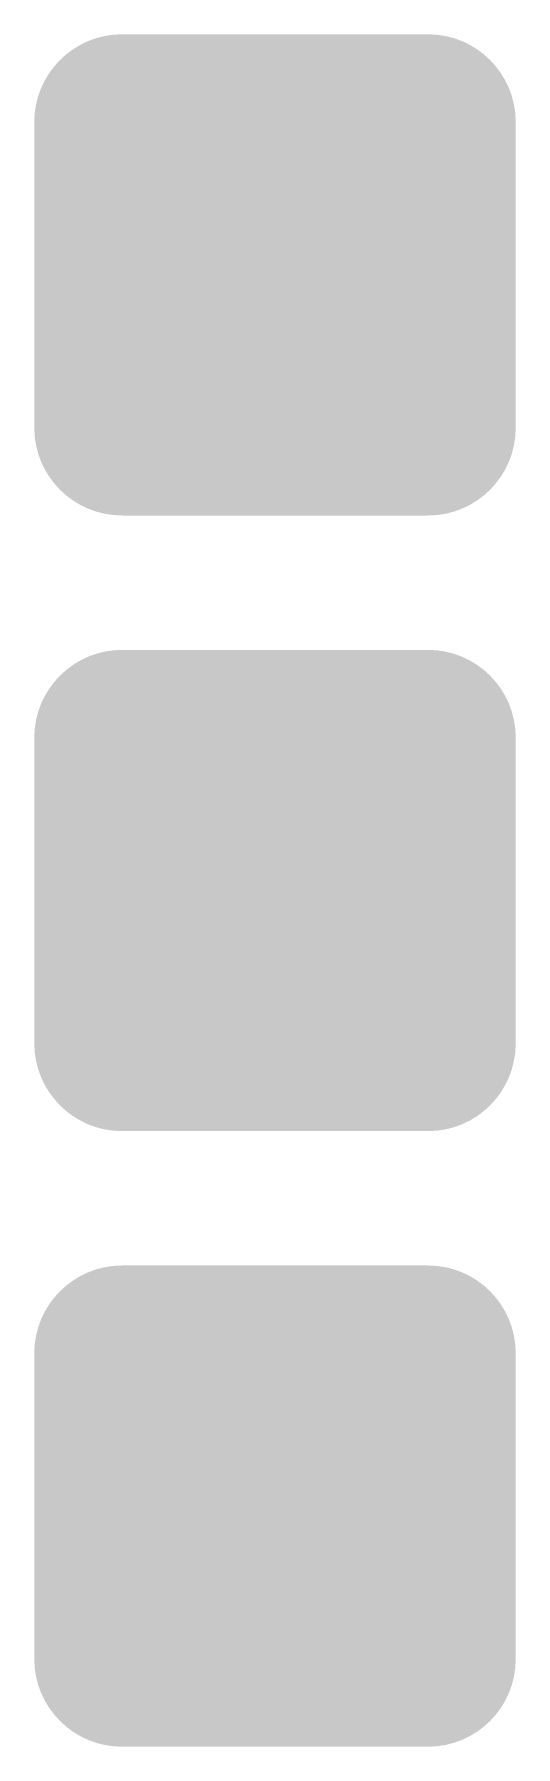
# Model space of a CAD drawing. Header units: millimetres. Extents: x 5277 to 6029, y 2052 to 2709.
# Drawn here: x 5955.73 to 5964.33, y 2381.63 to 2412.23 of the extents above; entities that cross this region are included whole.
import ezdxf

# ---------------------------------------------------------------- set-up
doc = ezdxf.new("R2010")
doc.units = ezdxf.units.MM
doc.layers.add('WaterTransportObj', color=7, linetype='CONTINUOUS', true_color=0x000000)

# ---------------------------------------------------------------- blocks, each defined once
blk = doc.blocks.new('602031309_сущ_фз')
at = {"layer": 'WaterTransportObj', "linetype": 'Continuous'}
h = blk.add_hatch(color=256, dxfattribs=at)
edge = h.paths.add_edge_path()
edge.add_spline(control_points=[(-0.266, -0.339), (-0.266, 0.523), (0.438, 1.227), (1.3, 1.227)], knot_values=[-1, -1, -1, -1, 0, 0, 0, 0], degree=3, periodic=0)
edge.add_line((1.3, 1.227), (6.769, 1.227))
edge.add_spline(control_points=[(6.769, 1.227), (7.632, 1.227), (8.333, 0.523), (8.333, -0.339)], knot_values=[-1, -1, -1, -1, 0, 0, 0, 0], degree=3, periodic=0)
edge.add_line((8.333, -0.339), (8.333, -5.806))
edge.add_spline(control_points=[(8.333, -5.806), (8.333, -6.669), (7.632, -7.372), (6.769, -7.372)], knot_values=[-1, -1, -1, -1, 0, 0, 0, 0], degree=3, periodic=0)
edge.add_line((6.769, -7.372), (1.3, -7.372))
edge.add_spline(control_points=[(1.3, -7.372), (0.438, -7.372), (-0.266, -6.669), (-0.266, -5.806)], knot_values=[-1, -1, -1, -1, 0, 0, 0, 0], degree=3, periodic=0)
edge.add_line((-0.266, -5.806), (-0.266, -0.339))
edge = h.paths.add_edge_path(flags=16)
edge.add_spline(control_points=[(0.047, -5.806), (0.047, -6.5), (0.606, -7.059), (1.3, -7.059)], knot_values=[-1, -1, -1, -1, 0, 0, 0, 0], degree=3, periodic=0)
edge.add_line((1.3, -7.059), (6.769, -7.059))
edge.add_spline(control_points=[(6.769, -7.059), (7.463, -7.059), (8.022, -6.5), (8.022, -5.806)], knot_values=[-1, -1, -1, -1, 0, 0, 0, 0], degree=3, periodic=0)
edge.add_line((8.022, -5.806), (8.022, -0.339))
edge.add_spline(control_points=[(8.022, -0.339), (8.022, 0.355), (7.463, 0.914), (6.769, 0.914)], knot_values=[-1, -1, -1, -1, 0, 0, 0, 0], degree=3, periodic=0)
edge.add_line((6.769, 0.914), (1.3, 0.914))
edge.add_spline(control_points=[(1.3, 0.914), (0.606, 0.914), (0.047, 0.355), (0.047, -0.339)], knot_values=[-1, -1, -1, -1, 0, 0, 0, 0], degree=3, periodic=0)
edge.add_line((0.047, -0.339), (0.047, -5.806))
at = {"layer": 'WaterTransportObj', "linetype": 'Continuous', "true_color": 0xffffff}
h = blk.add_hatch(color=7, dxfattribs=at)
edge = h.paths.add_edge_path()
edge.add_spline(control_points=[(0.047, -5.806), (0.047, -6.5), (0.606, -7.059), (1.3, -7.059)], knot_values=[-1, -1, -1, -1, 0, 0, 0, 0], degree=3, periodic=0)
edge.add_line((1.3, -7.059), (6.769, -7.059))
edge.add_spline(control_points=[(6.769, -7.059), (7.463, -7.059), (8.022, -6.5), (8.022, -5.806)], knot_values=[-1, -1, -1, -1, 0, 0, 0, 0], degree=3, periodic=0)
edge.add_line((8.022, -5.806), (8.022, -0.339))
edge.add_spline(control_points=[(8.022, -0.339), (8.022, 0.355), (7.463, 0.914), (6.769, 0.914)], knot_values=[-1, -1, -1, -1, 0, 0, 0, 0], degree=3, periodic=0)
edge.add_line((6.769, 0.914), (1.3, 0.914))
edge.add_spline(control_points=[(1.3, 0.914), (0.606, 0.914), (0.047, 0.355), (0.047, -0.339)], knot_values=[-1, -1, -1, -1, 0, 0, 0, 0], degree=3, periodic=0)
edge.add_line((0.047, -0.339), (0.047, -5.806))
at = {"layer": 'WaterTransportObj', "linetype": 'Continuous'}
h = blk.add_hatch(color=256, dxfattribs=at)
edge = h.paths.add_edge_path()
edge.add_line((0.252, -0.679), (0.252, -5.464))
edge.add_spline(control_points=[(0.252, -5.464), (0.252, -6.23), (0.877, -6.854), (1.642, -6.854)], knot_values=[0, 0, 0, 0, 1, 1, 1, 1], degree=3, periodic=0)
edge.add_line((1.642, -6.854), (6.427, -6.854))
edge.add_spline(control_points=[(6.427, -6.854), (7.193, -6.854), (7.815, -6.23), (7.815, -5.464)], knot_values=[0, 0, 0, 0, 1, 1, 1, 1], degree=3, periodic=0)
edge.add_line((7.815, -5.464), (7.815, -0.679))
edge.add_spline(control_points=[(7.815, -0.679), (7.815, 0.086), (7.193, 0.709), (6.427, 0.709)], knot_values=[0, 0, 0, 0, 1, 1, 1, 1], degree=3, periodic=0)
edge.add_line((6.427, 0.709), (1.642, 0.709))
edge.add_spline(control_points=[(1.642, 0.709), (0.877, 0.709), (0.252, 0.086), (0.252, -0.679)], knot_values=[0, 0, 0, 0, 1, 1, 1, 1], degree=3, periodic=0)
edge = h.paths.add_edge_path(flags=16)
edge.add_line((0.565, -0.679), (0.565, -5.464))
edge.add_spline(control_points=[(0.565, -5.464), (0.565, -6.06), (1.046, -6.541), (1.642, -6.541)], knot_values=[-1, -1, -1, -1, 0, 0, 0, 0], degree=3, periodic=0)
edge.add_line((1.642, -6.541), (6.427, -6.541))
edge.add_spline(control_points=[(6.427, -6.541), (7.024, -6.541), (7.502, -6.06), (7.502, -5.464)], knot_values=[-1, -1, -1, -1, 0, 0, 0, 0], degree=3, periodic=0)
edge.add_line((7.502, -5.464), (7.502, -0.679))
edge.add_spline(control_points=[(7.502, -0.679), (7.502, -0.083), (7.024, 0.396), (6.427, 0.396)], knot_values=[-1, -1, -1, -1, 0, 0, 0, 0], degree=3, periodic=0)
edge.add_line((6.427, 0.396), (1.642, 0.396))
edge.add_spline(control_points=[(1.642, 0.396), (1.046, 0.396), (0.565, -0.083), (0.565, -0.679)], knot_values=[-1, -1, -1, -1, 0, 0, 0, 0], degree=3, periodic=0)
h = blk.add_hatch(color=256, dxfattribs=at)
edge = h.paths.add_edge_path()
edge.add_line((0.77, -1.021), (0.77, -5.124))
edge.add_spline(control_points=[(0.77, -5.124), (0.77, -5.792), (1.314, -6.336), (1.982, -6.336)], knot_values=[0, 0, 0, 0, 1, 1, 1, 1], degree=3, periodic=0)
edge.add_line((1.982, -6.336), (6.085, -6.336))
edge.add_spline(control_points=[(6.085, -6.336), (6.753, -6.336), (7.297, -5.792), (7.297, -5.124)], knot_values=[0, 0, 0, 0, 1, 1, 1, 1], degree=3, periodic=0)
edge.add_line((7.297, -5.124), (7.297, -1.021))
edge.add_spline(control_points=[(7.297, -1.021), (7.297, -0.353), (6.753, 0.191), (6.085, 0.191)], knot_values=[0, 0, 0, 0, 1, 1, 1, 1], degree=3, periodic=0)
edge.add_line((6.085, 0.191), (1.982, 0.191))
edge.add_spline(control_points=[(1.982, 0.191), (1.314, 0.191), (0.77, -0.353), (0.77, -1.021)], knot_values=[0, 0, 0, 0, 1, 1, 1, 1], degree=3, periodic=0)
edge = h.paths.add_edge_path(flags=16)
edge.add_line((1.081, -1.021), (1.081, -5.124))
edge.add_spline(control_points=[(1.081, -5.124), (1.081, -5.624), (1.482, -6.025), (1.982, -6.025)], knot_values=[-1, -1, -1, -1, 0, 0, 0, 0], degree=3, periodic=0)
edge.add_line((1.982, -6.025), (6.085, -6.025))
edge.add_spline(control_points=[(6.085, -6.025), (6.585, -6.025), (6.986, -5.624), (6.986, -5.124)], knot_values=[-1, -1, -1, -1, 0, 0, 0, 0], degree=3, periodic=0)
edge.add_line((6.986, -5.124), (6.986, -1.021))
edge.add_spline(control_points=[(6.986, -1.021), (6.986, -0.521), (6.585, -0.12), (6.085, -0.12)], knot_values=[-1, -1, -1, -1, 0, 0, 0, 0], degree=3, periodic=0)
edge.add_line((6.085, -0.12), (1.982, -0.12))
edge.add_spline(control_points=[(1.982, -0.12), (1.482, -0.12), (1.081, -0.521), (1.081, -1.021)], knot_values=[-1, -1, -1, -1, 0, 0, 0, 0], degree=3, periodic=0)
h = blk.add_hatch(color=256, dxfattribs=at)
h.paths.add_polyline_path([(1.553, -1.818), (2.072, -2.343), (5.935, -2.343), (6.453, -1.818), (6.836, -1.818), (6.836, -2.016), (6.101, -2.75), (1.905, -2.75), (1.171, -2.016), (1.171, -1.818)])
h.paths.add_polyline_path([(1.905, -3.447), (6.101, -3.447), (6.836, -4.182), (6.836, -4.379), (6.453, -4.379), (5.935, -3.855), (2.072, -3.855), (1.553, -4.379), (1.171, -4.379), (1.171, -4.182)])
h.paths.add_polyline_path([(2.084, -1.065), (2.161, -1.065), (2.334, -1.143), (2.429, -1.22), (2.47, -1.254), (2.531, -1.288), (2.553, -1.288), (2.571, -1.288), (2.63, -1.254), (2.67, -1.22), (2.766, -1.143), (2.939, -1.065), (3.016, -1.065), (3.096, -1.065), (3.272, -1.143), (3.367, -1.22), (3.408, -1.254), (3.466, -1.288), (3.485, -1.288), (3.506, -1.288), (3.568, -1.254), (3.608, -1.22), (3.704, -1.143), (3.877, -1.065), (3.954, -1.065), (4.031, -1.065), (4.204, -1.143), (4.299, -1.22), (4.339, -1.254), (4.401, -1.288), (4.423, -1.288), (4.441, -1.288), (4.5, -1.254), (4.54, -1.22), (4.636, -1.143), (4.811, -1.065), (4.892, -1.065), (4.969, -1.065), (5.142, -1.143), (5.237, -1.22), (5.277, -1.254), (5.336, -1.288), (5.355, -1.288), (5.376, -1.288), (5.438, -1.254), (5.478, -1.22), (5.574, -1.143), (5.746, -1.065), (5.824, -1.065), (5.824, -1.423), (5.805, -1.423), (5.746, -1.457), (5.706, -1.491), (5.611, -1.568), (5.435, -1.645), (5.355, -1.645), (5.277, -1.645), (5.105, -1.568), (5.009, -1.491), (4.969, -1.457), (4.91, -1.423), (4.892, -1.423), (4.87, -1.423), (4.808, -1.457), (4.768, -1.491), (4.673, -1.568), (4.5, -1.645), (4.423, -1.645), (4.346, -1.645), (4.173, -1.568), (4.077, -1.491), (4.037, -1.457), (3.975, -1.423), (3.954, -1.423), (3.932, -1.423), (3.87, -1.457), (3.83, -1.491), (3.735, -1.568), (3.562, -1.645), (3.485, -1.645), (3.408, -1.645), (3.235, -1.568), (3.139, -1.491), (3.099, -1.457), (3.037, -1.423), (3.016, -1.423), (2.997, -1.423), (2.939, -1.457), (2.898, -1.491), (2.803, -1.568), (2.63, -1.645), (2.553, -1.645), (2.476, -1.645), (2.303, -1.568), (2.207, -1.491), (2.167, -1.457), (2.105, -1.423), (2.084, -1.423)])
h.paths.add_polyline_path([(2.084, -4.552), (2.161, -4.552), (2.334, -4.629), (2.429, -4.706), (2.47, -4.74), (2.531, -4.774), (2.553, -4.774), (2.571, -4.774), (2.63, -4.74), (2.67, -4.706), (2.766, -4.629), (2.939, -4.552), (3.016, -4.552), (3.096, -4.552), (3.272, -4.629), (3.367, -4.706), (3.408, -4.74), (3.466, -4.774), (3.485, -4.774), (3.506, -4.774), (3.568, -4.74), (3.608, -4.706), (3.704, -4.629), (3.877, -4.552), (3.954, -4.552), (4.031, -4.552), (4.204, -4.629), (4.299, -4.706), (4.339, -4.74), (4.401, -4.774), (4.423, -4.774), (4.441, -4.774), (4.5, -4.74), (4.54, -4.706), (4.636, -4.629), (4.811, -4.552), (4.892, -4.552), (4.969, -4.552), (5.142, -4.629), (5.237, -4.706), (5.277, -4.74), (5.336, -4.774), (5.355, -4.774), (5.376, -4.774), (5.438, -4.74), (5.478, -4.706), (5.574, -4.629), (5.746, -4.552), (5.824, -4.552), (5.824, -4.91), (5.805, -4.91), (5.746, -4.944), (5.706, -4.978), (5.611, -5.055), (5.435, -5.132), (5.355, -5.132), (5.277, -5.132), (5.105, -5.055), (5.009, -4.978), (4.969, -4.944), (4.91, -4.91), (4.892, -4.91), (4.87, -4.91), (4.808, -4.944), (4.768, -4.978), (4.673, -5.055), (4.5, -5.132), (4.423, -5.132), (4.346, -5.132), (4.173, -5.055), (4.077, -4.978), (4.037, -4.944), (3.975, -4.91), (3.954, -4.91), (3.932, -4.91), (3.87, -4.944), (3.83, -4.978), (3.735, -5.055), (3.562, -5.132), (3.485, -5.132), (3.408, -5.132), (3.235, -5.055), (3.139, -4.978), (3.099, -4.944), (3.037, -4.91), (3.016, -4.91), (2.997, -4.91), (2.939, -4.944), (2.898, -4.978), (2.803, -5.055), (2.63, -5.132), (2.553, -5.132), (2.476, -5.132), (2.303, -5.055), (2.207, -4.978), (2.167, -4.944), (2.105, -4.91), (2.084, -4.91)])
blk = doc.blocks.new('602031309_план_фз')
at = {"layer": 'WaterTransportObj', "linetype": 'Continuous'}
h = blk.add_hatch(color=256, dxfattribs=at)
edge = h.paths.add_edge_path()
edge.add_spline(control_points=[(-0.266, -0.339), (-0.266, 0.523), (0.438, 1.227), (1.3, 1.227)], knot_values=[-1, -1, -1, -1, 0, 0, 0, 0], degree=3, periodic=0)
edge.add_line((1.3, 1.227), (6.769, 1.227))
edge.add_spline(control_points=[(6.769, 1.227), (7.632, 1.227), (8.333, 0.523), (8.333, -0.339)], knot_values=[-1, -1, -1, -1, 0, 0, 0, 0], degree=3, periodic=0)
edge.add_line((8.333, -0.339), (8.333, -5.806))
edge.add_spline(control_points=[(8.333, -5.806), (8.333, -6.669), (7.632, -7.372), (6.769, -7.372)], knot_values=[-1, -1, -1, -1, 0, 0, 0, 0], degree=3, periodic=0)
edge.add_line((6.769, -7.372), (1.3, -7.372))
edge.add_spline(control_points=[(1.3, -7.372), (0.438, -7.372), (-0.266, -6.669), (-0.266, -5.806)], knot_values=[-1, -1, -1, -1, 0, 0, 0, 0], degree=3, periodic=0)
edge.add_line((-0.266, -5.806), (-0.266, -0.339))
edge = h.paths.add_edge_path(flags=16)
edge.add_spline(control_points=[(0.047, -5.806), (0.047, -6.5), (0.606, -7.059), (1.3, -7.059)], knot_values=[-1, -1, -1, -1, 0, 0, 0, 0], degree=3, periodic=0)
edge.add_line((1.3, -7.059), (6.769, -7.059))
edge.add_spline(control_points=[(6.769, -7.059), (7.463, -7.059), (8.022, -6.5), (8.022, -5.806)], knot_values=[-1, -1, -1, -1, 0, 0, 0, 0], degree=3, periodic=0)
edge.add_line((8.022, -5.806), (8.022, -0.339))
edge.add_spline(control_points=[(8.022, -0.339), (8.022, 0.355), (7.463, 0.914), (6.769, 0.914)], knot_values=[-1, -1, -1, -1, 0, 0, 0, 0], degree=3, periodic=0)
edge.add_line((6.769, 0.914), (1.3, 0.914))
edge.add_spline(control_points=[(1.3, 0.914), (0.606, 0.914), (0.047, 0.355), (0.047, -0.339)], knot_values=[-1, -1, -1, -1, 0, 0, 0, 0], degree=3, periodic=0)
edge.add_line((0.047, -0.339), (0.047, -5.806))
at = {"layer": 'WaterTransportObj', "linetype": 'Continuous', "true_color": 0xff0000}
h = blk.add_hatch(color=1, dxfattribs=at)
edge = h.paths.add_edge_path()
edge.add_spline(control_points=[(0.047, -5.806), (0.047, -6.5), (0.606, -7.059), (1.3, -7.059)], knot_values=[-1, -1, -1, -1, 0, 0, 0, 0], degree=3, periodic=0)
edge.add_line((1.3, -7.059), (6.769, -7.059))
edge.add_spline(control_points=[(6.769, -7.059), (7.463, -7.059), (8.022, -6.5), (8.022, -5.806)], knot_values=[-1, -1, -1, -1, 0, 0, 0, 0], degree=3, periodic=0)
edge.add_line((8.022, -5.806), (8.022, -0.339))
edge.add_spline(control_points=[(8.022, -0.339), (8.022, 0.355), (7.463, 0.914), (6.769, 0.914)], knot_values=[-1, -1, -1, -1, 0, 0, 0, 0], degree=3, periodic=0)
edge.add_line((6.769, 0.914), (1.3, 0.914))
edge.add_spline(control_points=[(1.3, 0.914), (0.606, 0.914), (0.047, 0.355), (0.047, -0.339)], knot_values=[-1, -1, -1, -1, 0, 0, 0, 0], degree=3, periodic=0)
edge.add_line((0.047, -0.339), (0.047, -5.806))
at = {"layer": 'WaterTransportObj', "linetype": 'Continuous'}
h = blk.add_hatch(color=256, dxfattribs=at)
edge = h.paths.add_edge_path()
edge.add_line((0.252, -0.679), (0.252, -5.464))
edge.add_spline(control_points=[(0.252, -5.464), (0.252, -6.23), (0.877, -6.854), (1.642, -6.854)], knot_values=[0, 0, 0, 0, 1, 1, 1, 1], degree=3, periodic=0)
edge.add_line((1.642, -6.854), (6.427, -6.854))
edge.add_spline(control_points=[(6.427, -6.854), (7.193, -6.854), (7.815, -6.23), (7.815, -5.464)], knot_values=[0, 0, 0, 0, 1, 1, 1, 1], degree=3, periodic=0)
edge.add_line((7.815, -5.464), (7.815, -0.679))
edge.add_spline(control_points=[(7.815, -0.679), (7.815, 0.086), (7.193, 0.709), (6.427, 0.709)], knot_values=[0, 0, 0, 0, 1, 1, 1, 1], degree=3, periodic=0)
edge.add_line((6.427, 0.709), (1.642, 0.709))
edge.add_spline(control_points=[(1.642, 0.709), (0.877, 0.709), (0.252, 0.086), (0.252, -0.679)], knot_values=[0, 0, 0, 0, 1, 1, 1, 1], degree=3, periodic=0)
edge = h.paths.add_edge_path(flags=16)
edge.add_line((0.565, -0.679), (0.565, -5.464))
edge.add_spline(control_points=[(0.565, -5.464), (0.565, -6.06), (1.046, -6.541), (1.642, -6.541)], knot_values=[-1, -1, -1, -1, 0, 0, 0, 0], degree=3, periodic=0)
edge.add_line((1.642, -6.541), (6.427, -6.541))
edge.add_spline(control_points=[(6.427, -6.541), (7.024, -6.541), (7.502, -6.06), (7.502, -5.464)], knot_values=[-1, -1, -1, -1, 0, 0, 0, 0], degree=3, periodic=0)
edge.add_line((7.502, -5.464), (7.502, -0.679))
edge.add_spline(control_points=[(7.502, -0.679), (7.502, -0.083), (7.024, 0.396), (6.427, 0.396)], knot_values=[-1, -1, -1, -1, 0, 0, 0, 0], degree=3, periodic=0)
edge.add_line((6.427, 0.396), (1.642, 0.396))
edge.add_spline(control_points=[(1.642, 0.396), (1.046, 0.396), (0.565, -0.083), (0.565, -0.679)], knot_values=[-1, -1, -1, -1, 0, 0, 0, 0], degree=3, periodic=0)
h = blk.add_hatch(color=256, dxfattribs=at)
edge = h.paths.add_edge_path()
edge.add_line((0.77, -1.021), (0.77, -5.124))
edge.add_spline(control_points=[(0.77, -5.124), (0.77, -5.792), (1.314, -6.336), (1.982, -6.336)], knot_values=[0, 0, 0, 0, 1, 1, 1, 1], degree=3, periodic=0)
edge.add_line((1.982, -6.336), (6.085, -6.336))
edge.add_spline(control_points=[(6.085, -6.336), (6.753, -6.336), (7.297, -5.792), (7.297, -5.124)], knot_values=[0, 0, 0, 0, 1, 1, 1, 1], degree=3, periodic=0)
edge.add_line((7.297, -5.124), (7.297, -1.021))
edge.add_spline(control_points=[(7.297, -1.021), (7.297, -0.353), (6.753, 0.191), (6.085, 0.191)], knot_values=[0, 0, 0, 0, 1, 1, 1, 1], degree=3, periodic=0)
edge.add_line((6.085, 0.191), (1.982, 0.191))
edge.add_spline(control_points=[(1.982, 0.191), (1.314, 0.191), (0.77, -0.353), (0.77, -1.021)], knot_values=[0, 0, 0, 0, 1, 1, 1, 1], degree=3, periodic=0)
edge = h.paths.add_edge_path(flags=16)
edge.add_line((1.081, -1.021), (1.081, -5.124))
edge.add_spline(control_points=[(1.081, -5.124), (1.081, -5.624), (1.482, -6.025), (1.982, -6.025)], knot_values=[-1, -1, -1, -1, 0, 0, 0, 0], degree=3, periodic=0)
edge.add_line((1.982, -6.025), (6.085, -6.025))
edge.add_spline(control_points=[(6.085, -6.025), (6.585, -6.025), (6.986, -5.624), (6.986, -5.124)], knot_values=[-1, -1, -1, -1, 0, 0, 0, 0], degree=3, periodic=0)
edge.add_line((6.986, -5.124), (6.986, -1.021))
edge.add_spline(control_points=[(6.986, -1.021), (6.986, -0.521), (6.585, -0.12), (6.085, -0.12)], knot_values=[-1, -1, -1, -1, 0, 0, 0, 0], degree=3, periodic=0)
edge.add_line((6.085, -0.12), (1.982, -0.12))
edge.add_spline(control_points=[(1.982, -0.12), (1.482, -0.12), (1.081, -0.521), (1.081, -1.021)], knot_values=[-1, -1, -1, -1, 0, 0, 0, 0], degree=3, periodic=0)
h = blk.add_hatch(color=256, dxfattribs=at)
h.paths.add_polyline_path([(1.553, -1.818), (2.072, -2.343), (5.935, -2.343), (6.453, -1.818), (6.836, -1.818), (6.836, -2.016), (6.101, -2.75), (1.905, -2.75), (1.171, -2.016), (1.171, -1.818)])
h.paths.add_polyline_path([(1.905, -3.447), (6.101, -3.447), (6.836, -4.182), (6.836, -4.379), (6.453, -4.379), (5.935, -3.855), (2.072, -3.855), (1.553, -4.379), (1.171, -4.379), (1.171, -4.182)])
h.paths.add_polyline_path([(2.084, -1.065), (2.161, -1.065), (2.334, -1.143), (2.429, -1.22), (2.47, -1.254), (2.531, -1.288), (2.553, -1.288), (2.571, -1.288), (2.63, -1.254), (2.67, -1.22), (2.766, -1.143), (2.939, -1.065), (3.016, -1.065), (3.096, -1.065), (3.272, -1.143), (3.367, -1.22), (3.408, -1.254), (3.466, -1.288), (3.485, -1.288), (3.506, -1.288), (3.568, -1.254), (3.608, -1.22), (3.704, -1.143), (3.877, -1.065), (3.954, -1.065), (4.031, -1.065), (4.204, -1.143), (4.299, -1.22), (4.339, -1.254), (4.401, -1.288), (4.423, -1.288), (4.441, -1.288), (4.5, -1.254), (4.54, -1.22), (4.636, -1.143), (4.811, -1.065), (4.892, -1.065), (4.969, -1.065), (5.142, -1.143), (5.237, -1.22), (5.277, -1.254), (5.336, -1.288), (5.355, -1.288), (5.376, -1.288), (5.438, -1.254), (5.478, -1.22), (5.574, -1.143), (5.746, -1.065), (5.824, -1.065), (5.824, -1.423), (5.805, -1.423), (5.746, -1.457), (5.706, -1.491), (5.611, -1.568), (5.435, -1.645), (5.355, -1.645), (5.277, -1.645), (5.105, -1.568), (5.009, -1.491), (4.969, -1.457), (4.91, -1.423), (4.892, -1.423), (4.87, -1.423), (4.808, -1.457), (4.768, -1.491), (4.673, -1.568), (4.5, -1.645), (4.423, -1.645), (4.346, -1.645), (4.173, -1.568), (4.077, -1.491), (4.037, -1.457), (3.975, -1.423), (3.954, -1.423), (3.932, -1.423), (3.87, -1.457), (3.83, -1.491), (3.735, -1.568), (3.562, -1.645), (3.485, -1.645), (3.408, -1.645), (3.235, -1.568), (3.139, -1.491), (3.099, -1.457), (3.037, -1.423), (3.016, -1.423), (2.997, -1.423), (2.939, -1.457), (2.898, -1.491), (2.803, -1.568), (2.63, -1.645), (2.553, -1.645), (2.476, -1.645), (2.303, -1.568), (2.207, -1.491), (2.167, -1.457), (2.105, -1.423), (2.084, -1.423)])
h.paths.add_polyline_path([(2.084, -4.552), (2.161, -4.552), (2.334, -4.629), (2.429, -4.706), (2.47, -4.74), (2.531, -4.774), (2.553, -4.774), (2.571, -4.774), (2.63, -4.74), (2.67, -4.706), (2.766, -4.629), (2.939, -4.552), (3.016, -4.552), (3.096, -4.552), (3.272, -4.629), (3.367, -4.706), (3.408, -4.74), (3.466, -4.774), (3.485, -4.774), (3.506, -4.774), (3.568, -4.74), (3.608, -4.706), (3.704, -4.629), (3.877, -4.552), (3.954, -4.552), (4.031, -4.552), (4.204, -4.629), (4.299, -4.706), (4.339, -4.74), (4.401, -4.774), (4.423, -4.774), (4.441, -4.774), (4.5, -4.74), (4.54, -4.706), (4.636, -4.629), (4.811, -4.552), (4.892, -4.552), (4.969, -4.552), (5.142, -4.629), (5.237, -4.706), (5.277, -4.74), (5.336, -4.774), (5.355, -4.774), (5.376, -4.774), (5.438, -4.74), (5.478, -4.706), (5.574, -4.629), (5.746, -4.552), (5.824, -4.552), (5.824, -4.91), (5.805, -4.91), (5.746, -4.944), (5.706, -4.978), (5.611, -5.055), (5.435, -5.132), (5.355, -5.132), (5.277, -5.132), (5.105, -5.055), (5.009, -4.978), (4.969, -4.944), (4.91, -4.91), (4.892, -4.91), (4.87, -4.91), (4.808, -4.944), (4.768, -4.978), (4.673, -5.055), (4.5, -5.132), (4.423, -5.132), (4.346, -5.132), (4.173, -5.055), (4.077, -4.978), (4.037, -4.944), (3.975, -4.91), (3.954, -4.91), (3.932, -4.91), (3.87, -4.944), (3.83, -4.978), (3.735, -5.055), (3.562, -5.132), (3.485, -5.132), (3.408, -5.132), (3.235, -5.055), (3.139, -4.978), (3.099, -4.944), (3.037, -4.91), (3.016, -4.91), (2.997, -4.91), (2.939, -4.944), (2.898, -4.978), (2.803, -5.055), (2.63, -5.132), (2.553, -5.132), (2.476, -5.132), (2.303, -5.055), (2.207, -4.978), (2.167, -4.944), (2.105, -4.91), (2.084, -4.91)])
blk = doc.blocks.new('602031309_рек_фз')
at = {"layer": 'WaterTransportObj', "linetype": 'Continuous'}
h = blk.add_hatch(color=256, dxfattribs=at)
edge = h.paths.add_edge_path()
edge.add_spline(control_points=[(-0.266, -0.339), (-0.266, 0.523), (0.438, 1.227), (1.3, 1.227)], knot_values=[-1, -1, -1, -1, 0, 0, 0, 0], degree=3, periodic=0)
edge.add_line((1.3, 1.227), (6.769, 1.227))
edge.add_spline(control_points=[(6.769, 1.227), (7.632, 1.227), (8.333, 0.523), (8.333, -0.339)], knot_values=[-1, -1, -1, -1, 0, 0, 0, 0], degree=3, periodic=0)
edge.add_line((8.333, -0.339), (8.333, -5.806))
edge.add_spline(control_points=[(8.333, -5.806), (8.333, -6.669), (7.632, -7.372), (6.769, -7.372)], knot_values=[-1, -1, -1, -1, 0, 0, 0, 0], degree=3, periodic=0)
edge.add_line((6.769, -7.372), (1.3, -7.372))
edge.add_spline(control_points=[(1.3, -7.372), (0.438, -7.372), (-0.266, -6.669), (-0.266, -5.806)], knot_values=[-1, -1, -1, -1, 0, 0, 0, 0], degree=3, periodic=0)
edge.add_line((-0.266, -5.806), (-0.266, -0.339))
edge = h.paths.add_edge_path(flags=16)
edge.add_spline(control_points=[(0.047, -5.806), (0.047, -6.5), (0.606, -7.059), (1.3, -7.059)], knot_values=[-1, -1, -1, -1, 0, 0, 0, 0], degree=3, periodic=0)
edge.add_line((1.3, -7.059), (6.769, -7.059))
edge.add_spline(control_points=[(6.769, -7.059), (7.463, -7.059), (8.022, -6.5), (8.022, -5.806)], knot_values=[-1, -1, -1, -1, 0, 0, 0, 0], degree=3, periodic=0)
edge.add_line((8.022, -5.806), (8.022, -0.339))
edge.add_spline(control_points=[(8.022, -0.339), (8.022, 0.355), (7.463, 0.914), (6.769, 0.914)], knot_values=[-1, -1, -1, -1, 0, 0, 0, 0], degree=3, periodic=0)
edge.add_line((6.769, 0.914), (1.3, 0.914))
edge.add_spline(control_points=[(1.3, 0.914), (0.606, 0.914), (0.047, 0.355), (0.047, -0.339)], knot_values=[-1, -1, -1, -1, 0, 0, 0, 0], degree=3, periodic=0)
edge.add_line((0.047, -0.339), (0.047, -5.806))
at = {"layer": 'WaterTransportObj', "linetype": 'Continuous', "true_color": 0xffff00}
h = blk.add_hatch(color=2, dxfattribs=at)
edge = h.paths.add_edge_path()
edge.add_spline(control_points=[(0.047, -5.806), (0.047, -6.5), (0.606, -7.059), (1.3, -7.059)], knot_values=[-1, -1, -1, -1, 0, 0, 0, 0], degree=3, periodic=0)
edge.add_line((1.3, -7.059), (6.769, -7.059))
edge.add_spline(control_points=[(6.769, -7.059), (7.463, -7.059), (8.022, -6.5), (8.022, -5.806)], knot_values=[-1, -1, -1, -1, 0, 0, 0, 0], degree=3, periodic=0)
edge.add_line((8.022, -5.806), (8.022, -0.339))
edge.add_spline(control_points=[(8.022, -0.339), (8.022, 0.355), (7.463, 0.914), (6.769, 0.914)], knot_values=[-1, -1, -1, -1, 0, 0, 0, 0], degree=3, periodic=0)
edge.add_line((6.769, 0.914), (1.3, 0.914))
edge.add_spline(control_points=[(1.3, 0.914), (0.606, 0.914), (0.047, 0.355), (0.047, -0.339)], knot_values=[-1, -1, -1, -1, 0, 0, 0, 0], degree=3, periodic=0)
edge.add_line((0.047, -0.339), (0.047, -5.806))
at = {"layer": 'WaterTransportObj', "linetype": 'Continuous'}
h = blk.add_hatch(color=256, dxfattribs=at)
edge = h.paths.add_edge_path()
edge.add_line((0.252, -0.679), (0.252, -5.464))
edge.add_spline(control_points=[(0.252, -5.464), (0.252, -6.23), (0.877, -6.854), (1.642, -6.854)], knot_values=[0, 0, 0, 0, 1, 1, 1, 1], degree=3, periodic=0)
edge.add_line((1.642, -6.854), (6.427, -6.854))
edge.add_spline(control_points=[(6.427, -6.854), (7.193, -6.854), (7.815, -6.23), (7.815, -5.464)], knot_values=[0, 0, 0, 0, 1, 1, 1, 1], degree=3, periodic=0)
edge.add_line((7.815, -5.464), (7.815, -0.679))
edge.add_spline(control_points=[(7.815, -0.679), (7.815, 0.086), (7.193, 0.709), (6.427, 0.709)], knot_values=[0, 0, 0, 0, 1, 1, 1, 1], degree=3, periodic=0)
edge.add_line((6.427, 0.709), (1.642, 0.709))
edge.add_spline(control_points=[(1.642, 0.709), (0.877, 0.709), (0.252, 0.086), (0.252, -0.679)], knot_values=[0, 0, 0, 0, 1, 1, 1, 1], degree=3, periodic=0)
edge = h.paths.add_edge_path(flags=16)
edge.add_line((0.565, -0.679), (0.565, -5.464))
edge.add_spline(control_points=[(0.565, -5.464), (0.565, -6.06), (1.046, -6.541), (1.642, -6.541)], knot_values=[-1, -1, -1, -1, 0, 0, 0, 0], degree=3, periodic=0)
edge.add_line((1.642, -6.541), (6.427, -6.541))
edge.add_spline(control_points=[(6.427, -6.541), (7.024, -6.541), (7.502, -6.06), (7.502, -5.464)], knot_values=[-1, -1, -1, -1, 0, 0, 0, 0], degree=3, periodic=0)
edge.add_line((7.502, -5.464), (7.502, -0.679))
edge.add_spline(control_points=[(7.502, -0.679), (7.502, -0.083), (7.024, 0.396), (6.427, 0.396)], knot_values=[-1, -1, -1, -1, 0, 0, 0, 0], degree=3, periodic=0)
edge.add_line((6.427, 0.396), (1.642, 0.396))
edge.add_spline(control_points=[(1.642, 0.396), (1.046, 0.396), (0.565, -0.083), (0.565, -0.679)], knot_values=[-1, -1, -1, -1, 0, 0, 0, 0], degree=3, periodic=0)
h = blk.add_hatch(color=256, dxfattribs=at)
edge = h.paths.add_edge_path()
edge.add_line((0.77, -1.021), (0.77, -5.124))
edge.add_spline(control_points=[(0.77, -5.124), (0.77, -5.792), (1.314, -6.336), (1.982, -6.336)], knot_values=[0, 0, 0, 0, 1, 1, 1, 1], degree=3, periodic=0)
edge.add_line((1.982, -6.336), (6.085, -6.336))
edge.add_spline(control_points=[(6.085, -6.336), (6.753, -6.336), (7.297, -5.792), (7.297, -5.124)], knot_values=[0, 0, 0, 0, 1, 1, 1, 1], degree=3, periodic=0)
edge.add_line((7.297, -5.124), (7.297, -1.021))
edge.add_spline(control_points=[(7.297, -1.021), (7.297, -0.353), (6.753, 0.191), (6.085, 0.191)], knot_values=[0, 0, 0, 0, 1, 1, 1, 1], degree=3, periodic=0)
edge.add_line((6.085, 0.191), (1.982, 0.191))
edge.add_spline(control_points=[(1.982, 0.191), (1.314, 0.191), (0.77, -0.353), (0.77, -1.021)], knot_values=[0, 0, 0, 0, 1, 1, 1, 1], degree=3, periodic=0)
edge = h.paths.add_edge_path(flags=16)
edge.add_line((1.081, -1.021), (1.081, -5.124))
edge.add_spline(control_points=[(1.081, -5.124), (1.081, -5.624), (1.482, -6.025), (1.982, -6.025)], knot_values=[-1, -1, -1, -1, 0, 0, 0, 0], degree=3, periodic=0)
edge.add_line((1.982, -6.025), (6.085, -6.025))
edge.add_spline(control_points=[(6.085, -6.025), (6.585, -6.025), (6.986, -5.624), (6.986, -5.124)], knot_values=[-1, -1, -1, -1, 0, 0, 0, 0], degree=3, periodic=0)
edge.add_line((6.986, -5.124), (6.986, -1.021))
edge.add_spline(control_points=[(6.986, -1.021), (6.986, -0.521), (6.585, -0.12), (6.085, -0.12)], knot_values=[-1, -1, -1, -1, 0, 0, 0, 0], degree=3, periodic=0)
edge.add_line((6.085, -0.12), (1.982, -0.12))
edge.add_spline(control_points=[(1.982, -0.12), (1.482, -0.12), (1.081, -0.521), (1.081, -1.021)], knot_values=[-1, -1, -1, -1, 0, 0, 0, 0], degree=3, periodic=0)
h = blk.add_hatch(color=256, dxfattribs=at)
h.paths.add_polyline_path([(1.553, -1.818), (2.072, -2.343), (5.935, -2.343), (6.453, -1.818), (6.836, -1.818), (6.836, -2.016), (6.101, -2.75), (1.905, -2.75), (1.171, -2.016), (1.171, -1.818)])
h.paths.add_polyline_path([(1.905, -3.447), (6.101, -3.447), (6.836, -4.182), (6.836, -4.379), (6.453, -4.379), (5.935, -3.855), (2.072, -3.855), (1.553, -4.379), (1.171, -4.379), (1.171, -4.182)])
h.paths.add_polyline_path([(2.084, -1.065), (2.161, -1.065), (2.334, -1.143), (2.429, -1.22), (2.47, -1.254), (2.531, -1.288), (2.553, -1.288), (2.571, -1.288), (2.63, -1.254), (2.67, -1.22), (2.766, -1.143), (2.939, -1.065), (3.016, -1.065), (3.096, -1.065), (3.272, -1.143), (3.367, -1.22), (3.408, -1.254), (3.466, -1.288), (3.485, -1.288), (3.506, -1.288), (3.568, -1.254), (3.608, -1.22), (3.704, -1.143), (3.877, -1.065), (3.954, -1.065), (4.031, -1.065), (4.204, -1.143), (4.299, -1.22), (4.339, -1.254), (4.401, -1.288), (4.423, -1.288), (4.441, -1.288), (4.5, -1.254), (4.54, -1.22), (4.636, -1.143), (4.811, -1.065), (4.892, -1.065), (4.969, -1.065), (5.142, -1.143), (5.237, -1.22), (5.277, -1.254), (5.336, -1.288), (5.355, -1.288), (5.376, -1.288), (5.438, -1.254), (5.478, -1.22), (5.574, -1.143), (5.746, -1.065), (5.824, -1.065), (5.824, -1.423), (5.805, -1.423), (5.746, -1.457), (5.706, -1.491), (5.611, -1.568), (5.435, -1.645), (5.355, -1.645), (5.277, -1.645), (5.105, -1.568), (5.009, -1.491), (4.969, -1.457), (4.91, -1.423), (4.892, -1.423), (4.87, -1.423), (4.808, -1.457), (4.768, -1.491), (4.673, -1.568), (4.5, -1.645), (4.423, -1.645), (4.346, -1.645), (4.173, -1.568), (4.077, -1.491), (4.037, -1.457), (3.975, -1.423), (3.954, -1.423), (3.932, -1.423), (3.87, -1.457), (3.83, -1.491), (3.735, -1.568), (3.562, -1.645), (3.485, -1.645), (3.408, -1.645), (3.235, -1.568), (3.139, -1.491), (3.099, -1.457), (3.037, -1.423), (3.016, -1.423), (2.997, -1.423), (2.939, -1.457), (2.898, -1.491), (2.803, -1.568), (2.63, -1.645), (2.553, -1.645), (2.476, -1.645), (2.303, -1.568), (2.207, -1.491), (2.167, -1.457), (2.105, -1.423), (2.084, -1.423)])
h.paths.add_polyline_path([(2.084, -4.552), (2.161, -4.552), (2.334, -4.629), (2.429, -4.706), (2.47, -4.74), (2.531, -4.774), (2.553, -4.774), (2.571, -4.774), (2.63, -4.74), (2.67, -4.706), (2.766, -4.629), (2.939, -4.552), (3.016, -4.552), (3.096, -4.552), (3.272, -4.629), (3.367, -4.706), (3.408, -4.74), (3.466, -4.774), (3.485, -4.774), (3.506, -4.774), (3.568, -4.74), (3.608, -4.706), (3.704, -4.629), (3.877, -4.552), (3.954, -4.552), (4.031, -4.552), (4.204, -4.629), (4.299, -4.706), (4.339, -4.74), (4.401, -4.774), (4.423, -4.774), (4.441, -4.774), (4.5, -4.74), (4.54, -4.706), (4.636, -4.629), (4.811, -4.552), (4.892, -4.552), (4.969, -4.552), (5.142, -4.629), (5.237, -4.706), (5.277, -4.74), (5.336, -4.774), (5.355, -4.774), (5.376, -4.774), (5.438, -4.74), (5.478, -4.706), (5.574, -4.629), (5.746, -4.552), (5.824, -4.552), (5.824, -4.91), (5.805, -4.91), (5.746, -4.944), (5.706, -4.978), (5.611, -5.055), (5.435, -5.132), (5.355, -5.132), (5.277, -5.132), (5.105, -5.055), (5.009, -4.978), (4.969, -4.944), (4.91, -4.91), (4.892, -4.91), (4.87, -4.91), (4.808, -4.944), (4.768, -4.978), (4.673, -5.055), (4.5, -5.132), (4.423, -5.132), (4.346, -5.132), (4.173, -5.055), (4.077, -4.978), (4.037, -4.944), (3.975, -4.91), (3.954, -4.91), (3.932, -4.91), (3.87, -4.944), (3.83, -4.978), (3.735, -5.055), (3.562, -5.132), (3.485, -5.132), (3.408, -5.132), (3.235, -5.055), (3.139, -4.978), (3.099, -4.944), (3.037, -4.91), (3.016, -4.91), (2.997, -4.91), (2.939, -4.944), (2.898, -4.978), (2.803, -5.055), (2.63, -5.132), (2.553, -5.132), (2.476, -5.132), (2.303, -5.055), (2.207, -4.978), (2.167, -4.944), (2.105, -4.91), (2.084, -4.91)])

msp = doc.modelspace()

# ---------------------------------------------------------------- block references
at = {"layer": 'WaterTransportObj', "linetype": 'Continuous'}
for name, p in [('602031309_сущ_фз', (5956, 2411)), ('602031309_план_фз', (5956, 2400)), ('602031309_рек_фз', (5956, 2389))]:
    msp.add_blockref(name, p, dxfattribs=at)

doc.saveas('drawing.dxf')
